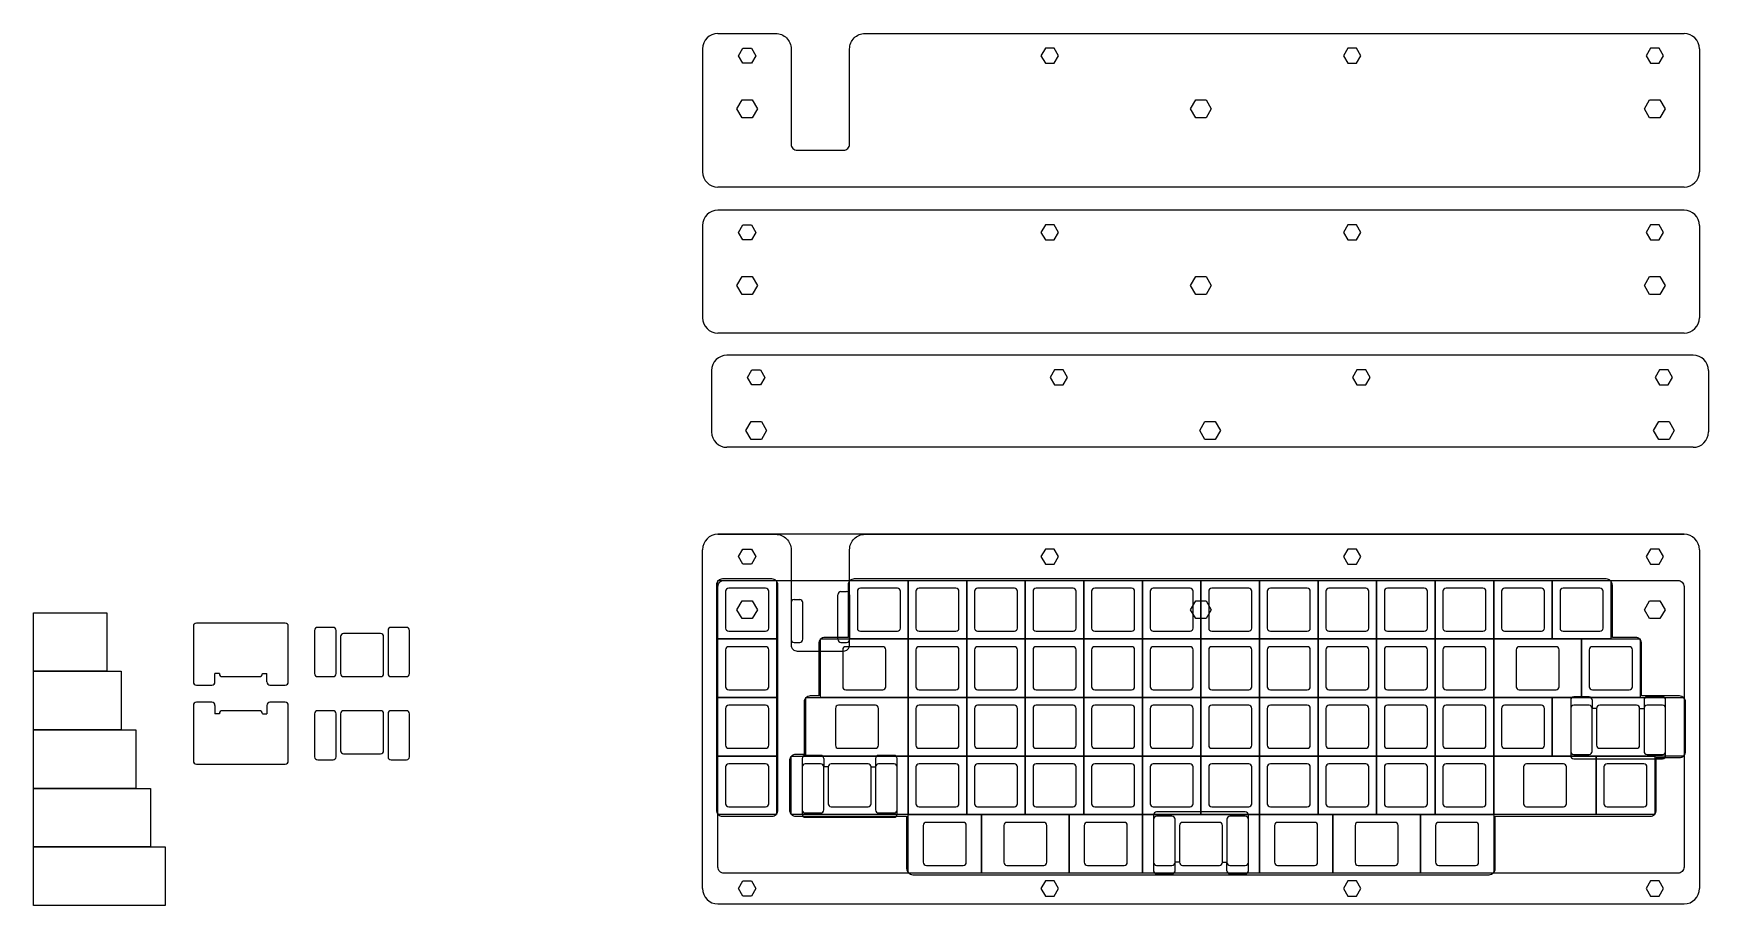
# Model space of a CAD drawing. Extents: x -214 to 331, y 4 to 287.
import ezdxf

# ---------------------------------------------------------------- set-up
doc = ezdxf.new("R2010")
doc.units = 0
doc.layers.get('0').update_dxf_attribs({"linetype": 'CONTINUOUS'})

msp = doc.modelspace()

# ---------------------------------------------------------------- linework, layer by layer
at = {"linetype": 'BYBLOCK'}
for p, q in [((3.342806, 282.435779), (3.342806, 242.435779)), ((327.667806, 282.435779), (327.667806, 242.435779)), ((322.667806, 237.435779), (8.342806, 237.435779)), ((322.667806, 229.952183), (8.342806, 229.952183)), ((3.342806, 224.952183), (3.342806, 194.952183)), ((327.667806, 224.952183), (327.667806, 194.952183)), ((322.667806, 189.952183), (8.342806, 189.952183)), ((325.631797, 182.777636), (11.306797, 182.777636)), ((6.306797, 177.777636), (6.306797, 157.777636)), ((330.631797, 177.777636), (330.631797, 157.777636)), ((325.631797, 152.777636), (11.306797, 152.777636)), ((322.667806, 124.467031), (8.342806, 124.467031)), ((3.342806, 9.217031), (3.342806, 119.467031)), ((327.667806, 119.467031), (327.667806, 9.217031)), ((47.395306, 90.304531), (47.395306, 104.814531)), ((48.395306, 105.814531), (50.205306, 105.814531)), ((51.205306, 104.814531), (51.205306, 90.304531)), ((32.155306, 102.274531), (32.155306, 90.304531)), ((33.155306, 103.274531), (34.965306, 103.274531)), ((35.965306, 90.304531), (35.965306, 102.274531)), ((33.155306, 89.304531), (34.965306, 89.304531)), ((48.395306, 89.304531), (50.205306, 89.304531)), ((-153.847454, 79.176981), (-155.285454, 79.176981)), ((-155.285454, 76.426981), (-155.285454, 79.176981)), ((-139.847454, 79.176981), (-138.409454, 79.176981)), ((-138.409454, 76.426981), (-138.409454, 79.176981)), ((-155.285454, 68.821296), (-155.285454, 66.071296)), ((-153.847454, 66.071296), (-155.285454, 66.071296)), ((-139.847454, 66.071296), (-138.409454, 66.071296)), ((-138.409454, 68.821296), (-138.409454, 66.071296)), ((292.798556, 70.592031), (292.798556, 67.842031)), ((294.236556, 67.842031), (292.798556, 67.842031)), ((308.236556, 67.842031), (309.674556, 67.842031)), ((309.674556, 70.592031), (309.674556, 67.842031)), ((42.767306, 51.542031), (42.767306, 48.792031)), ((59.643306, 51.542031), (59.643306, 48.792031)), ((44.205306, 48.792031), (42.767306, 48.792031)), ((58.205306, 48.792031), (59.643306, 48.792031)), ((158.505306, 17.742031), (157.067306, 17.742031)), ((157.067306, 14.992031), (157.067306, 17.742031)), ((172.505306, 17.742031), (173.943306, 17.742031)), ((173.943306, 14.992031), (173.943306, 17.742031)), ((8.342806, 4.217031), (322.667806, 4.217031))]:
    msp.add_line(p, q, dxfattribs=at)
for p, q in [((10.867806, 105.942031), (10.867806, 93.942031)), ((23.867806, 106.942031), (11.867806, 106.942031)), ((24.867806, 93.942031), (24.867806, 105.942031)), ((53.730306, 105.942031), (53.730306, 93.942031)), ((66.730306, 106.942031), (54.730306, 106.942031)), ((67.730306, 93.942031), (67.730306, 105.942031)), ((72.780306, 105.942031), (72.780306, 93.942031)), ((85.780306, 106.942031), (73.780306, 106.942031)), ((86.780306, 93.942031), (86.780306, 105.942031)), ((91.830306, 105.942031), (91.830306, 93.942031)), ((104.830306, 106.942031), (92.830306, 106.942031)), ((105.830306, 93.942031), (105.830306, 105.942031)), ((110.880306, 105.942031), (110.880306, 93.942031)), ((123.880306, 106.942031), (111.880306, 106.942031)), ((124.880306, 93.942031), (124.880306, 105.942031)), ((129.930306, 105.942031), (129.930306, 93.942031)), ((142.930306, 106.942031), (130.930306, 106.942031)), ((143.930306, 93.942031), (143.930306, 105.942031)), ((148.980306, 105.942031), (148.980306, 93.942031)), ((161.980306, 106.942031), (149.980306, 106.942031)), ((162.980306, 93.942031), (162.980306, 105.942031)), ((168.030306, 105.942031), (168.030306, 93.942031)), ((181.030306, 106.942031), (169.030306, 106.942031)), ((182.030306, 93.942031), (182.030306, 105.942031)), ((187.080306, 105.942031), (187.080306, 93.942031)), ((200.080306, 106.942031), (188.080306, 106.942031)), ((201.080306, 93.942031), (201.080306, 105.942031)), ((206.130306, 105.942031), (206.130306, 93.942031)), ((219.130306, 106.942031), (207.130306, 106.942031)), ((220.130306, 93.942031), (220.130306, 105.942031)), ((225.180306, 105.942031), (225.180306, 93.942031)), ((238.180306, 106.942031), (226.180306, 106.942031)), ((239.180306, 93.942031), (239.180306, 105.942031)), ((244.230306, 105.942031), (244.230306, 93.942031)), ((257.230306, 106.942031), (245.230306, 106.942031)), ((258.230306, 93.942031), (258.230306, 105.942031)), ((263.280306, 105.942031), (263.280306, 93.942031)), ((276.280306, 106.942031), (264.280306, 106.942031)), ((277.280306, 93.942031), (277.280306, 105.942031)), ((282.330306, 105.942031), (282.330306, 93.942031)), ((295.330306, 106.942031), (283.330306, 106.942031)), ((296.330306, 93.942031), (296.330306, 105.942031)), ((-162.285454, 94.576981), (-162.285454, 76.426981)), ((-157.785454, 95.576981), (-161.285454, 95.576981)), ((-156.285454, 95.576981), (-157.785454, 95.576981)), ((-137.409454, 95.576981), (-156.285454, 95.576981)), ((-135.909454, 95.576981), (-137.409454, 95.576981)), ((-132.409454, 95.576981), (-135.909454, 95.576981)), ((-131.409454, 76.426981), (-131.409454, 94.576981)), ((11.867806, 92.942031), (23.867806, 92.942031)), ((54.730306, 92.942031), (66.730306, 92.942031)), ((73.780306, 92.942031), (85.780306, 92.942031)), ((92.830306, 92.942031), (104.830306, 92.942031)), ((111.880306, 92.942031), (123.880306, 92.942031)), ((130.930306, 92.942031), (142.930306, 92.942031)), ((149.980306, 92.942031), (161.980306, 92.942031)), ((169.030306, 92.942031), (181.030306, 92.942031)), ((188.080306, 92.942031), (200.080306, 92.942031)), ((207.130306, 92.942031), (219.130306, 92.942031)), ((226.180306, 92.942031), (238.180306, 92.942031)), ((245.230306, 92.942031), (257.230306, 92.942031)), ((264.280306, 92.942031), (276.280306, 92.942031)), ((283.330306, 92.942031), (295.330306, 92.942031)), ((23.867806, 87.892031), (11.867806, 87.892031)), ((61.967806, 87.892031), (49.967806, 87.892031)), ((85.780306, 87.892031), (73.780306, 87.892031)), ((104.830306, 87.892031), (92.830306, 87.892031)), ((123.880306, 87.892031), (111.880306, 87.892031)), ((142.930306, 87.892031), (130.930306, 87.892031)), ((161.980306, 87.892031), (149.980306, 87.892031)), ((181.030306, 87.892031), (169.030306, 87.892031)), ((200.080306, 87.892031), (188.080306, 87.892031)), ((219.130306, 87.892031), (207.130306, 87.892031)), ((238.180306, 87.892031), (226.180306, 87.892031)), ((257.230306, 87.892031), (245.230306, 87.892031)), ((281.042806, 87.892031), (269.042806, 87.892031)), ((304.855306, 87.892031), (292.855306, 87.892031)), ((10.867806, 86.892031), (10.867806, 74.892031)), ((24.867806, 74.892031), (24.867806, 86.892031)), ((48.967806, 86.892031), (48.967806, 74.892031)), ((62.967806, 74.892031), (62.967806, 86.892031)), ((72.780306, 86.892031), (72.780306, 74.892031)), ((86.780306, 74.892031), (86.780306, 86.892031)), ((91.830306, 86.892031), (91.830306, 74.892031)), ((105.830306, 74.892031), (105.830306, 86.892031)), ((110.880306, 86.892031), (110.880306, 74.892031)), ((124.880306, 74.892031), (124.880306, 86.892031)), ((129.930306, 86.892031), (129.930306, 74.892031)), ((143.930306, 74.892031), (143.930306, 86.892031)), ((148.980306, 86.892031), (148.980306, 74.892031)), ((162.980306, 74.892031), (162.980306, 86.892031)), ((168.030306, 86.892031), (168.030306, 74.892031)), ((182.030306, 74.892031), (182.030306, 86.892031)), ((187.080306, 86.892031), (187.080306, 74.892031)), ((201.080306, 74.892031), (201.080306, 86.892031)), ((206.130306, 86.892031), (206.130306, 74.892031)), ((220.130306, 74.892031), (220.130306, 86.892031)), ((225.180306, 86.892031), (225.180306, 74.892031)), ((239.180306, 74.892031), (239.180306, 86.892031)), ((244.230306, 86.892031), (244.230306, 74.892031)), ((258.230306, 74.892031), (258.230306, 86.892031)), ((268.042806, 86.892031), (268.042806, 74.892031)), ((282.042806, 74.892031), (282.042806, 86.892031)), ((291.855306, 86.892031), (291.855306, 74.892031)), ((305.855306, 74.892031), (305.855306, 86.892031)), ((-152.847454, 78.176981), (-140.847454, 78.176981)), ((-161.285454, 75.426981), (-156.285454, 75.426981)), ((-137.409454, 75.426981), (-132.409454, 75.426981)), ((11.867806, 73.892031), (23.867806, 73.892031)), ((49.967806, 73.892031), (61.967806, 73.892031)), ((73.780306, 73.892031), (85.780306, 73.892031)), ((92.830306, 73.892031), (104.830306, 73.892031)), ((111.880306, 73.892031), (123.880306, 73.892031)), ((130.930306, 73.892031), (142.930306, 73.892031)), ((149.980306, 73.892031), (161.980306, 73.892031)), ((169.030306, 73.892031), (181.030306, 73.892031)), ((188.080306, 73.892031), (200.080306, 73.892031)), ((207.130306, 73.892031), (219.130306, 73.892031)), ((226.180306, 73.892031), (238.180306, 73.892031)), ((245.230306, 73.892031), (257.230306, 73.892031)), ((269.042806, 73.892031), (281.042806, 73.892031)), ((291.798556, 71.592031), (286.798556, 71.592031)), ((292.855306, 73.892031), (304.855306, 73.892031)), ((315.674556, 71.592031), (310.674556, 71.592031)), ((-162.285454, 68.821296), (-162.285454, 50.671296)), ((-156.285454, 69.821296), (-161.285454, 69.821296)), ((-140.847454, 67.071296), (-152.847454, 67.071296)), ((-132.409454, 69.821296), (-137.409454, 69.821296)), ((-131.409454, 50.671296), (-131.409454, 68.821296)), ((10.867806, 67.842031), (10.867806, 55.842031)), ((23.867806, 68.842031), (11.867806, 68.842031)), ((24.867806, 55.842031), (24.867806, 67.842031)), ((46.586556, 67.842031), (46.586556, 55.842031)), ((59.586556, 68.842031), (47.586556, 68.842031)), ((60.586556, 55.842031), (60.586556, 67.842031)), ((72.780306, 67.842031), (72.780306, 55.842031)), ((85.780306, 68.842031), (73.780306, 68.842031)), ((86.780306, 55.842031), (86.780306, 67.842031)), ((91.830306, 67.842031), (91.830306, 55.842031)), ((104.830306, 68.842031), (92.830306, 68.842031)), ((105.830306, 55.842031), (105.830306, 67.842031)), ((110.880306, 67.842031), (110.880306, 55.842031)), ((123.880306, 68.842031), (111.880306, 68.842031)), ((124.880306, 55.842031), (124.880306, 67.842031)), ((129.930306, 67.842031), (129.930306, 55.842031)), ((142.930306, 68.842031), (130.930306, 68.842031)), ((143.930306, 55.842031), (143.930306, 67.842031)), ((148.980306, 67.842031), (148.980306, 55.842031)), ((161.980306, 68.842031), (149.980306, 68.842031)), ((162.980306, 55.842031), (162.980306, 67.842031)), ((168.030306, 67.842031), (168.030306, 55.842031)), ((181.030306, 68.842031), (169.030306, 68.842031)), ((182.030306, 55.842031), (182.030306, 67.842031)), ((187.080306, 67.842031), (187.080306, 55.842031)), ((200.080306, 68.842031), (188.080306, 68.842031)), ((201.080306, 55.842031), (201.080306, 67.842031)), ((206.130306, 67.842031), (206.130306, 55.842031)), ((219.130306, 68.842031), (207.130306, 68.842031)), ((220.130306, 55.842031), (220.130306, 67.842031)), ((225.180306, 67.842031), (225.180306, 55.842031)), ((238.180306, 68.842031), (226.180306, 68.842031)), ((239.180306, 55.842031), (239.180306, 67.842031)), ((244.230306, 67.842031), (244.230306, 55.842031)), ((257.230306, 68.842031), (245.230306, 68.842031)), ((258.230306, 55.842031), (258.230306, 67.842031)), ((263.280306, 67.842031), (263.280306, 55.842031)), ((276.280306, 68.842031), (264.280306, 68.842031)), ((277.280306, 55.842031), (277.280306, 67.842031)), ((285.798556, 70.592031), (285.798556, 52.442031)), ((307.236556, 68.842031), (295.236556, 68.842031)), ((316.674556, 52.442031), (316.674556, 70.592031)), ((11.867806, 54.842031), (23.867806, 54.842031)), ((47.586556, 54.842031), (59.586556, 54.842031)), ((73.780306, 54.842031), (85.780306, 54.842031)), ((92.830306, 54.842031), (104.830306, 54.842031)), ((111.880306, 54.842031), (123.880306, 54.842031)), ((130.930306, 54.842031), (142.930306, 54.842031)), ((149.980306, 54.842031), (161.980306, 54.842031)), ((169.030306, 54.842031), (181.030306, 54.842031)), ((188.080306, 54.842031), (200.080306, 54.842031)), ((207.130306, 54.842031), (219.130306, 54.842031)), ((226.180306, 54.842031), (238.180306, 54.842031)), ((245.230306, 54.842031), (257.230306, 54.842031)), ((264.280306, 54.842031), (276.280306, 54.842031)), ((-161.285454, 49.671296), (-157.785454, 49.671296)), ((-157.785454, 49.671296), (-156.285454, 49.671296)), ((-156.285454, 49.671296), (-137.409454, 49.671296)), ((-137.409454, 49.671296), (-135.909454, 49.671296)), ((-135.909454, 49.671296), (-132.409454, 49.671296)), ((23.867806, 49.792031), (11.867806, 49.792031)), ((35.767306, 51.542031), (35.767306, 33.392031)), ((41.767306, 52.542031), (36.767306, 52.542031)), ((57.205306, 49.792031), (45.205306, 49.792031)), ((65.643306, 52.542031), (60.643306, 52.542031)), ((66.643306, 33.392031), (66.643306, 51.542031)), ((85.780306, 49.792031), (73.780306, 49.792031)), ((104.830306, 49.792031), (92.830306, 49.792031)), ((123.880306, 49.792031), (111.880306, 49.792031)), ((142.930306, 49.792031), (130.930306, 49.792031)), ((161.980306, 49.792031), (149.980306, 49.792031)), ((181.030306, 49.792031), (169.030306, 49.792031)), ((200.080306, 49.792031), (188.080306, 49.792031)), ((219.130306, 49.792031), (207.130306, 49.792031)), ((238.180306, 49.792031), (226.180306, 49.792031)), ((257.230306, 49.792031), (245.230306, 49.792031)), ((283.424056, 49.792031), (271.424056, 49.792031)), ((286.798556, 51.442031), (290.298556, 51.442031)), ((290.298556, 51.442031), (291.798556, 51.442031)), ((291.798556, 51.442031), (310.674556, 51.442031)), ((309.617806, 49.792031), (297.617806, 49.792031)), ((310.674556, 51.442031), (312.174556, 51.442031)), ((312.174556, 51.442031), (315.674556, 51.442031)), ((10.867806, 48.792031), (10.867806, 36.792031)), ((24.867806, 36.792031), (24.867806, 48.792031)), ((72.780306, 48.792031), (72.780306, 36.792031)), ((86.780306, 36.792031), (86.780306, 48.792031)), ((91.830306, 48.792031), (91.830306, 36.792031)), ((105.830306, 36.792031), (105.830306, 48.792031)), ((110.880306, 48.792031), (110.880306, 36.792031)), ((124.880306, 36.792031), (124.880306, 48.792031)), ((129.930306, 48.792031), (129.930306, 36.792031)), ((143.930306, 36.792031), (143.930306, 48.792031)), ((148.980306, 48.792031), (148.980306, 36.792031)), ((162.980306, 36.792031), (162.980306, 48.792031)), ((168.030306, 48.792031), (168.030306, 36.792031)), ((182.030306, 36.792031), (182.030306, 48.792031)), ((187.080306, 48.792031), (187.080306, 36.792031)), ((201.080306, 36.792031), (201.080306, 48.792031)), ((206.130306, 48.792031), (206.130306, 36.792031)), ((220.130306, 36.792031), (220.130306, 48.792031)), ((225.180306, 48.792031), (225.180306, 36.792031)), ((239.180306, 36.792031), (239.180306, 48.792031)), ((244.230306, 48.792031), (244.230306, 36.792031)), ((258.230306, 36.792031), (258.230306, 48.792031)), ((270.424056, 48.792031), (270.424056, 36.792031)), ((284.424056, 36.792031), (284.424056, 48.792031)), ((296.617806, 48.792031), (296.617806, 36.792031)), ((310.617806, 36.792031), (310.617806, 48.792031)), ((11.867806, 35.792031), (23.867806, 35.792031)), ((73.780306, 35.792031), (85.780306, 35.792031)), ((92.830306, 35.792031), (104.830306, 35.792031)), ((111.880306, 35.792031), (123.880306, 35.792031)), ((130.930306, 35.792031), (142.930306, 35.792031)), ((149.980306, 35.792031), (161.980306, 35.792031)), ((150.067306, 33.142031), (150.067306, 14.992031)), ((154.567306, 34.142031), (151.067306, 34.142031)), ((156.067306, 34.142031), (154.567306, 34.142031)), ((174.943306, 34.142031), (156.067306, 34.142031)), ((169.030306, 35.792031), (181.030306, 35.792031)), ((176.443306, 34.142031), (174.943306, 34.142031)), ((179.943306, 34.142031), (176.443306, 34.142031)), ((180.943306, 14.992031), (180.943306, 33.142031)), ((188.080306, 35.792031), (200.080306, 35.792031)), ((207.130306, 35.792031), (219.130306, 35.792031)), ((226.180306, 35.792031), (238.180306, 35.792031)), ((245.230306, 35.792031), (257.230306, 35.792031)), ((271.424056, 35.792031), (283.424056, 35.792031)), ((297.617806, 35.792031), (309.617806, 35.792031)), ((36.767306, 32.392031), (40.267306, 32.392031)), ((40.267306, 32.392031), (41.767306, 32.392031)), ((41.767306, 32.392031), (60.643306, 32.392031)), ((60.643306, 32.392031), (62.143306, 32.392031)), ((62.143306, 32.392031), (65.643306, 32.392031)), ((75.161556, 29.742031), (75.161556, 17.742031)), ((88.161556, 30.742031), (76.161556, 30.742031)), ((89.161556, 17.742031), (89.161556, 29.742031)), ((101.355306, 29.742031), (101.355306, 17.742031)), ((114.355306, 30.742031), (102.355306, 30.742031)), ((115.355306, 17.742031), (115.355306, 29.742031)), ((127.549056, 29.742031), (127.549056, 17.742031)), ((140.549056, 30.742031), (128.549056, 30.742031)), ((141.549056, 17.742031), (141.549056, 29.742031)), ((189.461556, 29.742031), (189.461556, 17.742031)), ((202.461556, 30.742031), (190.461556, 30.742031)), ((203.461556, 17.742031), (203.461556, 29.742031)), ((215.655306, 29.742031), (215.655306, 17.742031)), ((228.655306, 30.742031), (216.655306, 30.742031)), ((229.655306, 17.742031), (229.655306, 29.742031)), ((241.849056, 29.742031), (241.849056, 17.742031)), ((254.849056, 30.742031), (242.849056, 30.742031)), ((255.849056, 17.742031), (255.849056, 29.742031)), ((76.161556, 16.742031), (88.161556, 16.742031)), ((102.355306, 16.742031), (114.355306, 16.742031)), ((128.549056, 16.742031), (140.549056, 16.742031)), ((159.505306, 16.742031), (171.505306, 16.742031)), ((190.461556, 16.742031), (202.461556, 16.742031)), ((216.655306, 16.742031), (228.655306, 16.742031)), ((242.849056, 16.742031), (254.849056, 16.742031)), ((151.067306, 13.992031), (156.067306, 13.992031)), ((174.943306, 13.992031), (179.943306, 13.992031))]:
    msp.add_line(p, q)
at = {"color": 2}
for p, q in [((-122.844689, 93.176981), (-122.844689, 79.176981)), ((-116.844689, 94.176981), (-121.844689, 94.176981)), ((-115.844689, 79.176981), (-115.844689, 93.176981)), ((-98.968689, 93.176981), (-98.968689, 79.176981)), ((-92.968689, 94.176981), (-97.968689, 94.176981)), ((-91.968689, 79.176981), (-91.968689, 93.176981)), ((-114.406689, 91.176981), (-114.406689, 79.176981)), ((-101.406689, 92.176981), (-113.406689, 92.176981)), ((-100.406689, 79.176981), (-100.406689, 91.176981)), ((-121.844689, 78.176981), (-116.844689, 78.176981)), ((-113.406689, 78.176981), (-101.406689, 78.176981)), ((-97.968689, 78.176981), (-92.968689, 78.176981)), ((-122.844689, 66.071296), (-122.844689, 52.071296)), ((-116.844689, 67.071296), (-121.844689, 67.071296)), ((-115.844689, 52.071296), (-115.844689, 66.071296)), ((-114.406689, 66.071296), (-114.406689, 54.071296)), ((-101.406689, 67.071296), (-113.406689, 67.071296)), ((-100.406689, 54.071296), (-100.406689, 66.071296)), ((-98.968689, 66.071296), (-98.968689, 52.071296)), ((-92.968689, 67.071296), (-97.968689, 67.071296)), ((-91.968689, 52.071296), (-91.968689, 66.071296)), ((285.798556, 67.842031), (285.798556, 53.842031)), ((291.798556, 68.842031), (286.798556, 68.842031)), ((292.798556, 53.842031), (292.798556, 67.842031)), ((294.236556, 67.842031), (294.236556, 55.842031)), ((307.236556, 68.842031), (295.236556, 68.842031)), ((308.236556, 55.842031), (308.236556, 67.842031)), ((309.674556, 67.842031), (309.674556, 53.842031)), ((315.674556, 68.842031), (310.674556, 68.842031)), ((316.674556, 53.842031), (316.674556, 67.842031)), ((295.236556, 54.842031), (307.236556, 54.842031)), ((-121.844689, 51.071296), (-116.844689, 51.071296)), ((-113.406689, 53.071296), (-101.406689, 53.071296)), ((-97.968689, 51.071296), (-92.968689, 51.071296)), ((41.767306, 49.792031), (36.767306, 49.792031)), ((57.205306, 49.792031), (45.205306, 49.792031)), ((65.643306, 49.792031), (60.643306, 49.792031)), ((286.798556, 52.842031), (291.798556, 52.842031)), ((310.674556, 52.842031), (315.674556, 52.842031)), ((35.767306, 48.792031), (35.767306, 34.792031)), ((42.767306, 34.792031), (42.767306, 48.792031)), ((44.205306, 48.792031), (44.205306, 36.792031)), ((58.205306, 36.792031), (58.205306, 48.792031)), ((59.643306, 48.792031), (59.643306, 34.792031)), ((66.643306, 34.792031), (66.643306, 48.792031)), ((36.767306, 33.792031), (41.767306, 33.792031)), ((45.205306, 35.792031), (57.205306, 35.792031)), ((60.643306, 33.792031), (65.643306, 33.792031)), ((156.067306, 32.742031), (151.067306, 32.742031)), ((179.943306, 32.742031), (174.943306, 32.742031)), ((150.067306, 31.742031), (150.067306, 17.742031)), ((157.067306, 17.742031), (157.067306, 31.742031)), ((158.505306, 29.742031), (158.505306, 17.742031)), ((171.505306, 30.742031), (159.505306, 30.742031)), ((172.505306, 17.742031), (172.505306, 29.742031)), ((173.943306, 31.742031), (173.943306, 17.742031)), ((180.943306, 17.742031), (180.943306, 31.742031)), ((151.067306, 16.742031), (156.067306, 16.742031)), ((159.505306, 16.742031), (171.505306, 16.742031)), ((174.943306, 16.742031), (179.943306, 16.742031))]:
    msp.add_line(p, q, dxfattribs=at)
at = {"linetype": 'BYBLOCK'}
for points in [[(8.342806, 287.435779), (27.155306, 287.435779, -0.414214), (32.155306, 282.435779), (32.155306, 251.435779, 0.414214), (34.155306, 249.435779), (49.205306, 249.435779, 0.414214), (51.205306, 251.435779), (51.205306, 282.435779, -0.414214), (56.205306, 287.435779), (322.667806, 287.435779)], [(8.342806, 124.467031), (27.155306, 124.467031, -0.414214), (32.155306, 119.467031), (32.155306, 88.467031, 0.414214), (34.155306, 86.467031), (49.205306, 86.467031, 0.414214), (51.205306, 88.467031), (51.205306, 119.467031, -0.414214), (56.205306, 124.467031), (322.667806, 124.467031)]]:
    msp.add_lwpolyline(points, format="xyb", dxfattribs=at)
for points in [[(16.453298, 277.735779), (15.03879, 280.185779), (16.453298, 282.635779), (19.282314, 282.635779), (20.696822, 280.185779), (19.282314, 277.735779)], [(19.542806, 265.811964), (21.217806, 262.910779), (19.542806, 260.009594), (16.192806, 260.009594), (14.517806, 262.910779), (16.192806, 265.811964)], [(167.180306, 265.811964), (168.855306, 262.910779), (167.180306, 260.009594), (163.830306, 260.009594), (162.155306, 262.910779), (163.830306, 265.811964)], [(314.817806, 265.811964), (316.492806, 262.910779), (314.817806, 260.009594), (311.467806, 260.009594), (309.792806, 262.910779), (311.467806, 265.811964)], [(16.453298, 220.252183), (15.03879, 222.702183), (16.453298, 225.152183), (19.282314, 225.152183), (20.696822, 222.702183), (19.282314, 220.252183)], [(19.542806, 208.328368), (21.217806, 205.427183), (19.542806, 202.525998), (16.192806, 202.525998), (14.517806, 205.427183), (16.192806, 208.328368)], [(167.180306, 208.328368), (168.855306, 205.427183), (167.180306, 202.525998), (163.830306, 202.525998), (162.155306, 205.427183), (163.830306, 208.328368)], [(314.817806, 208.328368), (316.492806, 205.427183), (314.817806, 202.525998), (311.467806, 202.525998), (309.792806, 205.427183), (311.467806, 208.328368)], [(19.417289, 173.077636), (18.002781, 175.527636), (19.417289, 177.977636), (22.246305, 177.977636), (23.660813, 175.527636), (22.246305, 173.077636)], [(22.506797, 161.153821), (24.181797, 158.252636), (22.506797, 155.351451), (19.156797, 155.351451), (17.481797, 158.252636), (19.156797, 161.153821)], [(170.144297, 161.153821), (171.819297, 158.252636), (170.144297, 155.351451), (166.794297, 155.351451), (165.119297, 158.252636), (166.794297, 161.153821)], [(317.781797, 161.153821), (319.456797, 158.252636), (317.781797, 155.351451), (314.431797, 155.351451), (312.756797, 158.252636), (314.431797, 161.153821)], [(16.453298, 114.767031), (15.03879, 117.217031), (16.453298, 119.667031), (19.282314, 119.667031), (20.696822, 117.217031), (19.282314, 114.767031)], [(19.542806, 102.843216), (21.217806, 99.942031), (19.542806, 97.040846), (16.192806, 97.040846), (14.517806, 99.942031), (16.192806, 102.843216)], [(167.180306, 102.843216), (168.855306, 99.942031), (167.180306, 97.040846), (163.830306, 97.040846), (162.155306, 99.942031), (163.830306, 102.843216)], [(314.817806, 102.843216), (316.492806, 99.942031), (314.817806, 97.040846), (311.467806, 97.040846), (309.792806, 99.942031), (311.467806, 102.843216)], [(16.453298, 6.767031), (15.03879, 9.217031), (16.453298, 11.667031), (19.282314, 11.667031), (20.696822, 9.217031), (19.282314, 6.767031)]]:
    msp.add_lwpolyline(points, close=True)
at = {"color": 0}
for points in [[(117.707314, 277.735779), (119.121822, 280.185779), (117.707314, 282.635779), (114.878298, 282.635779), (113.46379, 280.185779), (114.878298, 277.735779)], [(216.132314, 277.735779), (217.546822, 280.185779), (216.132314, 282.635779), (213.303298, 282.635779), (211.88879, 280.185779), (213.303298, 277.735779)], [(314.557314, 277.735779), (315.971822, 280.185779), (314.557314, 282.635779), (311.728298, 282.635779), (310.31379, 280.185779), (311.728298, 277.735779)], [(117.707314, 220.252183), (119.121822, 222.702183), (117.707314, 225.152183), (114.878298, 225.152183), (113.46379, 222.702183), (114.878298, 220.252183)], [(216.132314, 220.252183), (217.546822, 222.702183), (216.132314, 225.152183), (213.303298, 225.152183), (211.88879, 222.702183), (213.303298, 220.252183)], [(314.557314, 220.252183), (315.971822, 222.702183), (314.557314, 225.152183), (311.728298, 225.152183), (310.31379, 222.702183), (311.728298, 220.252183)], [(120.671305, 173.077636), (122.085813, 175.527636), (120.671305, 177.977636), (117.842289, 177.977636), (116.427781, 175.527636), (117.842289, 173.077636)], [(219.096305, 173.077636), (220.510813, 175.527636), (219.096305, 177.977636), (216.267289, 177.977636), (214.852781, 175.527636), (216.267289, 173.077636)], [(317.521305, 173.077636), (318.935813, 175.527636), (317.521305, 177.977636), (314.692289, 177.977636), (313.277781, 175.527636), (314.692289, 173.077636)], [(117.707314, 114.767031), (119.121822, 117.217031), (117.707314, 119.667031), (114.878298, 119.667031), (113.46379, 117.217031), (114.878298, 114.767031)], [(216.132314, 114.767031), (217.546822, 117.217031), (216.132314, 119.667031), (213.303298, 119.667031), (211.88879, 117.217031), (213.303298, 114.767031)], [(314.557314, 114.767031), (315.971822, 117.217031), (314.557314, 119.667031), (311.728298, 119.667031), (310.31379, 117.217031), (311.728298, 114.767031)], [(117.707314, 6.767031), (119.121822, 9.217031), (117.707314, 11.667031), (114.878298, 11.667031), (113.46379, 9.217031), (114.878298, 6.767031)], [(216.132314, 6.767031), (217.546822, 9.217031), (216.132314, 11.667031), (213.303298, 11.667031), (211.88879, 9.217031), (213.303298, 6.767031)], [(314.557314, 6.767031), (315.971822, 9.217031), (314.557314, 11.667031), (311.728298, 11.667031), (310.31379, 9.217031), (311.728298, 6.767031)]]:
    msp.add_lwpolyline(points, close=True, dxfattribs=at)
at = {"color": 3, "linetype": 'BYBLOCK'}
for points in [[(25.892806, 109.967031), (9.842806, 109.967031, 0.414214), (7.842806, 107.967031), (7.842806, 34.767031, 0.414214), (9.842806, 32.767031), (25.892806, 32.767031, 0.414214), (27.892806, 34.767031), (27.892806, 107.967031, 0.414214)], [(261.255306, 15.717031), (261.255306, 32.767031), (311.642806, 32.767031, 0.414214), (313.642806, 34.767031), (313.642806, 51.817031), (321.167806, 51.817031, 0.414214), (323.167806, 53.817031), (323.167806, 69.867031, 0.414214), (321.167806, 71.867031), (308.880306, 71.867031), (308.880306, 88.917031, 0.414214), (306.880306, 90.917031), (299.355306, 90.917031), (299.355306, 107.967031, 0.414214), (297.355306, 109.967031), (52.705306, 109.967031, 0.414214), (50.705306, 107.967031), (50.705306, 90.917031), (43.180306, 90.917031, 0.414214), (41.180306, 88.917031), (41.180306, 71.867031), (38.417806, 71.867031, 0.414214), (36.417806, 69.867031), (36.417806, 52.817031), (33.655306, 52.817031, 0.414214), (31.655306, 50.817031), (31.655306, 34.767031, 0.414214), (33.655306, 32.767031), (69.755306, 32.767031), (69.755306, 15.717031, 0.414214), (71.755306, 13.717031), (259.255306, 13.717031, 0.414214)]]:
    msp.add_lwpolyline(points, format="xyb", close=True, dxfattribs=at)
at = {"color": 4}
for points in [[(8.342806, 109.467031), (27.392806, 109.467031), (27.392806, 90.417031), (8.342806, 90.417031)], [(51.205306, 109.467031), (70.255306, 109.467031), (70.255306, 90.417031), (51.205306, 90.417031)], [(70.255306, 109.467031), (89.305306, 109.467031), (89.305306, 90.417031), (70.255306, 90.417031)], [(89.305306, 109.467031), (108.355306, 109.467031), (108.355306, 90.417031), (89.305306, 90.417031)], [(108.355306, 109.467031), (127.405306, 109.467031), (127.405306, 90.417031), (108.355306, 90.417031)], [(127.405306, 109.467031), (146.455306, 109.467031), (146.455306, 90.417031), (127.405306, 90.417031)], [(146.455306, 109.467031), (165.505306, 109.467031), (165.505306, 90.417031), (146.455306, 90.417031)], [(165.505306, 109.467031), (184.555306, 109.467031), (184.555306, 90.417031), (165.505306, 90.417031)], [(184.555306, 109.467031), (203.605306, 109.467031), (203.605306, 90.417031), (184.555306, 90.417031)], [(203.605306, 109.467031), (222.655306, 109.467031), (222.655306, 90.417031), (203.605306, 90.417031)], [(222.655306, 109.467031), (241.705306, 109.467031), (241.705306, 90.417031), (222.655306, 90.417031)], [(241.705306, 109.467031), (260.755306, 109.467031), (260.755306, 90.417031), (241.705306, 90.417031)], [(260.755306, 109.467031), (279.805306, 109.467031), (279.805306, 90.417031), (260.755306, 90.417031)], [(279.805306, 109.467031), (298.855306, 109.467031), (298.855306, 90.417031), (279.805306, 90.417031)], [(8.342806, 90.417031), (27.392806, 90.417031), (27.392806, 71.367031), (8.342806, 71.367031)], [(70.255306, 90.417031), (89.305306, 90.417031), (89.305306, 71.367031), (70.255306, 71.367031)], [(89.305306, 90.417031), (108.355306, 90.417031), (108.355306, 71.367031), (89.305306, 71.367031)], [(108.355306, 90.417031), (127.405306, 90.417031), (127.405306, 71.367031), (108.355306, 71.367031)], [(127.405306, 90.417031), (146.455306, 90.417031), (146.455306, 71.367031), (127.405306, 71.367031)], [(146.455306, 90.417031), (165.505306, 90.417031), (165.505306, 71.367031), (146.455306, 71.367031)], [(165.505306, 90.417031), (184.555306, 90.417031), (184.555306, 71.367031), (165.505306, 71.367031)], [(184.555306, 90.417031), (203.605306, 90.417031), (203.605306, 71.367031), (184.555306, 71.367031)], [(203.605306, 90.417031), (222.655306, 90.417031), (222.655306, 71.367031), (203.605306, 71.367031)], [(222.655306, 90.417031), (241.705306, 90.417031), (241.705306, 71.367031), (222.655306, 71.367031)], [(241.705306, 90.417031), (260.755306, 90.417031), (260.755306, 71.367031), (241.705306, 71.367031)], [(289.330306, 90.417031), (308.380306, 90.417031), (308.380306, 71.367031), (289.330306, 71.367031)], [(8.342806, 71.367031), (27.392806, 71.367031), (27.392806, 52.317031), (8.342806, 52.317031)], [(70.255306, 71.367031), (89.305306, 71.367031), (89.305306, 52.317031), (70.255306, 52.317031)], [(89.305306, 71.367031), (108.355306, 71.367031), (108.355306, 52.317031), (89.305306, 52.317031)], [(108.355306, 71.367031), (127.405306, 71.367031), (127.405306, 52.317031), (108.355306, 52.317031)], [(127.405306, 71.367031), (146.455306, 71.367031), (146.455306, 52.317031), (127.405306, 52.317031)], [(146.455306, 71.367031), (165.505306, 71.367031), (165.505306, 52.317031), (146.455306, 52.317031)], [(165.505306, 71.367031), (184.555306, 71.367031), (184.555306, 52.317031), (165.505306, 52.317031)], [(184.555306, 71.367031), (203.605306, 71.367031), (203.605306, 52.317031), (184.555306, 52.317031)], [(203.605306, 71.367031), (222.655306, 71.367031), (222.655306, 52.317031), (203.605306, 52.317031)], [(222.655306, 71.367031), (241.705306, 71.367031), (241.705306, 52.317031), (222.655306, 52.317031)], [(241.705306, 71.367031), (260.755306, 71.367031), (260.755306, 52.317031), (241.705306, 52.317031)], [(260.755306, 71.367031), (279.805306, 71.367031), (279.805306, 52.317031), (260.755306, 52.317031)], [(8.342806, 52.317031), (27.392806, 52.317031), (27.392806, 33.267031), (8.342806, 33.267031)], [(70.255306, 52.317031), (89.305306, 52.317031), (89.305306, 33.267031), (70.255306, 33.267031)], [(89.305306, 52.317031), (108.355306, 52.317031), (108.355306, 33.267031), (89.305306, 33.267031)], [(108.355306, 52.317031), (127.405306, 52.317031), (127.405306, 33.267031), (108.355306, 33.267031)], [(127.405306, 52.317031), (146.455306, 52.317031), (146.455306, 33.267031), (127.405306, 33.267031)], [(146.455306, 52.317031), (165.505306, 52.317031), (165.505306, 33.267031), (146.455306, 33.267031)], [(165.505306, 52.317031), (184.555306, 52.317031), (184.555306, 33.267031), (165.505306, 33.267031)], [(184.555306, 52.317031), (203.605306, 52.317031), (203.605306, 33.267031), (184.555306, 33.267031)], [(203.605306, 52.317031), (222.655306, 52.317031), (222.655306, 33.267031), (203.605306, 33.267031)], [(222.655306, 52.317031), (241.705306, 52.317031), (241.705306, 33.267031), (222.655306, 33.267031)], [(241.705306, 52.317031), (260.755306, 52.317031), (260.755306, 33.267031), (241.705306, 33.267031)], [(294.092806, 52.317031), (313.142806, 52.317031), (313.142806, 33.267031), (294.092806, 33.267031)]]:
    msp.add_lwpolyline(points, close=True, dxfattribs=at)
at = {"linetype": 'BYBLOCK'}
msp.add_lwpolyline([(8.342806, 16.217031), (8.342806, 107.467031, -0.414214), (10.342806, 109.467031), (320.667806, 109.467031, -0.414214), (322.667806, 107.467031), (322.667806, 16.217031, -0.414214), (320.667806, 14.217031), (10.342806, 14.217031, -0.414214)], format="xyb", close=True, dxfattribs=at)
at = {"color": 4, "linetype": 'BYBLOCK'}
for points in [[(-214.315711, 98.938684), (-190.503211, 98.938684), (-190.503211, 79.888684), (-214.315711, 79.888684)], [(41.680306, 90.417031), (70.255306, 90.417031), (70.255306, 71.367031), (41.680306, 71.367031)], [(260.755306, 90.417031), (289.330306, 90.417031), (289.330306, 71.367031), (260.755306, 71.367031)], [(-214.315711, 79.888684), (-185.740711, 79.888684), (-185.740711, 60.838684), (-214.315711, 60.838684)], [(36.917806, 71.367031), (70.255306, 71.367031), (70.255306, 52.317031), (36.917806, 52.317031)], [(279.805306, 71.367031), (322.667806, 71.367031), (322.667806, 52.317031), (279.805306, 52.317031)], [(-214.315711, 60.838684), (-180.978211, 60.838684), (-180.978211, 41.788684), (-214.315711, 41.788684)], [(32.155306, 52.317031), (70.255306, 52.317031), (70.255306, 33.267031), (32.155306, 33.267031)], [(260.755306, 52.317031), (294.092806, 52.317031), (294.092806, 33.267031), (260.755306, 33.267031)], [(-214.315711, 41.788684), (-176.215711, 41.788684), (-176.215711, 22.738684), (-214.315711, 22.738684)], [(70.255306, 33.267031), (94.067806, 33.267031), (94.067806, 14.217031), (70.255306, 14.217031)], [(94.067806, 33.267031), (122.642806, 33.267031), (122.642806, 14.217031), (94.067806, 14.217031)], [(122.642806, 33.267031), (146.455306, 33.267031), (146.455306, 14.217031), (122.642806, 14.217031)], [(146.455306, 33.267031), (184.555306, 33.267031), (184.555306, 14.217031), (146.455306, 14.217031)], [(184.555306, 33.267031), (208.367806, 33.267031), (208.367806, 14.217031), (184.555306, 14.217031)], [(208.367806, 33.267031), (236.942806, 33.267031), (236.942806, 14.217031), (208.367806, 14.217031)], [(236.942806, 33.267031), (260.755306, 33.267031), (260.755306, 14.217031), (236.942806, 14.217031)], [(-214.315711, 22.738684), (-171.453211, 22.738684), (-171.453211, 3.688684), (-214.315711, 3.688684)]]:
    msp.add_lwpolyline(points, close=True, dxfattribs=at)
at = {"linetype": 'BYBLOCK'}
for centre, radius, start, end in [((8.342806, 282.435779), 5, 90, 180), ((322.667806, 282.435779), 5, 0, 90), ((8.342806, 242.435779), 5, 180, 270), ((322.667806, 242.435779), 5, 270, 0), ((8.342806, 224.952183), 5, 90, 180), ((322.667806, 224.952183), 5, 0, 90), ((8.342806, 194.952183), 5, 180, 270), ((322.667806, 194.952183), 5, 270, 0), ((11.306797, 177.777636), 5, 90, 180), ((325.631797, 177.777636), 5, 0, 90), ((11.306797, 157.777636), 5, 180, 270), ((325.631797, 157.777636), 5, 270, 0), ((8.342806, 119.467031), 5, 90, 180), ((322.667806, 119.467031), 5, 0, 90), ((48.395306, 104.814531), 1, 90, 180), ((50.205306, 104.814531), 1, 0, 90), ((33.155306, 102.274531), 1, 90, 180), ((34.965306, 102.274531), 1, 0, 90), ((33.155306, 90.304531), 1, 180, 270), ((34.965306, 90.304531), 1, 270, 0), ((48.395306, 90.304531), 1, 180, 270), ((50.205306, 90.304531), 1, 270, 0), ((8.342806, 9.217031), 5, 180, 270), ((322.667806, 9.217031), 5, 270, 0)]:
    msp.add_arc(centre, radius, start, end, dxfattribs=at)
for centre, start, end in [((11.867806, 105.942031), 90, 180), ((23.867806, 105.942031), 0, 90), ((54.730306, 105.942031), 90, 180), ((66.730306, 105.942031), 0, 90), ((73.780306, 105.942031), 90, 180), ((85.780306, 105.942031), 0, 90), ((92.830306, 105.942031), 90, 180), ((104.830306, 105.942031), 0, 90), ((111.880306, 105.942031), 90, 180), ((123.880306, 105.942031), 0, 90), ((130.930306, 105.942031), 90, 180), ((142.930306, 105.942031), 0, 90), ((149.980306, 105.942031), 90, 180), ((161.980306, 105.942031), 0, 90), ((169.030306, 105.942031), 90, 180), ((181.030306, 105.942031), 0, 90), ((188.080306, 105.942031), 90, 180), ((200.080306, 105.942031), 0, 90), ((207.130306, 105.942031), 90, 180), ((219.130306, 105.942031), 0, 90), ((226.180306, 105.942031), 90, 180), ((238.180306, 105.942031), 0, 90), ((245.230306, 105.942031), 90, 180), ((257.230306, 105.942031), 0, 90), ((264.280306, 105.942031), 90, 180), ((276.280306, 105.942031), 0, 90), ((283.330306, 105.942031), 90, 180), ((295.330306, 105.942031), 0, 90), ((-161.285454, 94.576981), 90, 180), ((-132.409454, 94.576981), 0, 90), ((11.867806, 93.942031), 180, 270), ((23.867806, 93.942031), 270, 0), ((54.730306, 93.942031), 180, 270), ((66.730306, 93.942031), 270, 0), ((73.780306, 93.942031), 180, 270), ((85.780306, 93.942031), 270, 0), ((92.830306, 93.942031), 180, 270), ((104.830306, 93.942031), 270, 0), ((111.880306, 93.942031), 180, 270), ((123.880306, 93.942031), 270, 0), ((130.930306, 93.942031), 180, 270), ((142.930306, 93.942031), 270, 0), ((149.980306, 93.942031), 180, 270), ((161.980306, 93.942031), 270, 0), ((169.030306, 93.942031), 180, 270), ((181.030306, 93.942031), 270, 0), ((188.080306, 93.942031), 180, 270), ((200.080306, 93.942031), 270, 0), ((207.130306, 93.942031), 180, 270), ((219.130306, 93.942031), 270, 0), ((226.180306, 93.942031), 180, 270), ((238.180306, 93.942031), 270, 0), ((245.230306, 93.942031), 180, 270), ((257.230306, 93.942031), 270, 0), ((264.280306, 93.942031), 180, 270), ((276.280306, 93.942031), 270, 0), ((283.330306, 93.942031), 180, 270), ((295.330306, 93.942031), 270, 0), ((11.867806, 86.892031), 90, 180), ((23.867806, 86.892031), 0, 90), ((49.967806, 86.892031), 90, 180), ((61.967806, 86.892031), 0, 90), ((73.780306, 86.892031), 90, 180), ((85.780306, 86.892031), 0, 90), ((92.830306, 86.892031), 90, 180), ((104.830306, 86.892031), 0, 90), ((111.880306, 86.892031), 90, 180), ((123.880306, 86.892031), 0, 90), ((130.930306, 86.892031), 90, 180), ((142.930306, 86.892031), 0, 90), ((149.980306, 86.892031), 90, 180), ((161.980306, 86.892031), 0, 90), ((169.030306, 86.892031), 90, 180), ((181.030306, 86.892031), 0, 90), ((188.080306, 86.892031), 90, 180), ((200.080306, 86.892031), 0, 90), ((207.130306, 86.892031), 90, 180), ((219.130306, 86.892031), 0, 90), ((226.180306, 86.892031), 90, 180), ((238.180306, 86.892031), 0, 90), ((245.230306, 86.892031), 90, 180), ((257.230306, 86.892031), 0, 90), ((269.042806, 86.892031), 90, 180), ((281.042806, 86.892031), 0, 90), ((292.855306, 86.892031), 90, 180), ((304.855306, 86.892031), 0, 90), ((-161.285454, 76.426981), 180, 270), ((-156.285454, 76.426981), 270, 0), ((-152.847454, 79.176981), 180, 270), ((-140.847454, 79.176981), 270, 0), ((-137.409454, 76.426981), 180, 270), ((-132.409454, 76.426981), 270, 0), ((11.867806, 74.892031), 180, 270), ((23.867806, 74.892031), 270, 0), ((49.967806, 74.892031), 180, 270), ((61.967806, 74.892031), 270, 0), ((73.780306, 74.892031), 180, 270), ((85.780306, 74.892031), 270, 0), ((92.830306, 74.892031), 180, 270), ((104.830306, 74.892031), 270, 0), ((111.880306, 74.892031), 180, 270), ((123.880306, 74.892031), 270, 0), ((130.930306, 74.892031), 180, 270), ((142.930306, 74.892031), 270, 0), ((149.980306, 74.892031), 180, 270), ((161.980306, 74.892031), 270, 0), ((169.030306, 74.892031), 180, 270), ((181.030306, 74.892031), 270, 0), ((188.080306, 74.892031), 180, 270), ((200.080306, 74.892031), 270, 0), ((207.130306, 74.892031), 180, 270), ((219.130306, 74.892031), 270, 0), ((226.180306, 74.892031), 180, 270), ((238.180306, 74.892031), 270, 0), ((245.230306, 74.892031), 180, 270), ((257.230306, 74.892031), 270, 0), ((269.042806, 74.892031), 180, 270), ((281.042806, 74.892031), 270, 0), ((286.798556, 70.592031), 90, 180), ((291.798556, 70.592031), 0, 90), ((292.855306, 74.892031), 180, 270), ((304.855306, 74.892031), 270, 0), ((310.674556, 70.592031), 90, 180), ((315.674556, 70.592031), 0, 90), ((-161.285454, 68.821296), 90, 180), ((-156.285454, 68.821296), 0, 90), ((-152.847454, 66.071296), 90, 180), ((-140.847454, 66.071296), 0, 90), ((-137.409454, 68.821296), 90, 180), ((-132.409454, 68.821296), 0, 90), ((11.867806, 67.842031), 90, 180), ((23.867806, 67.842031), 0, 90), ((47.586556, 67.842031), 90, 180), ((59.586556, 67.842031), 0, 90), ((73.780306, 67.842031), 90, 180), ((85.780306, 67.842031), 0, 90), ((92.830306, 67.842031), 90, 180), ((104.830306, 67.842031), 0, 90), ((111.880306, 67.842031), 90, 180), ((123.880306, 67.842031), 0, 90), ((130.930306, 67.842031), 90, 180), ((142.930306, 67.842031), 0, 90), ((149.980306, 67.842031), 90, 180), ((161.980306, 67.842031), 0, 90), ((169.030306, 67.842031), 90, 180), ((181.030306, 67.842031), 0, 90), ((188.080306, 67.842031), 90, 180), ((200.080306, 67.842031), 0, 90), ((207.130306, 67.842031), 90, 180), ((219.130306, 67.842031), 0, 90), ((226.180306, 67.842031), 90, 180), ((238.180306, 67.842031), 0, 90), ((245.230306, 67.842031), 90, 180), ((257.230306, 67.842031), 0, 90), ((264.280306, 67.842031), 90, 180), ((276.280306, 67.842031), 0, 90), ((295.236556, 67.842031), 90, 180), ((307.236556, 67.842031), 0, 90), ((11.867806, 55.842031), 180, 270), ((23.867806, 55.842031), 270, 0), ((47.586556, 55.842031), 180, 270), ((59.586556, 55.842031), 270, 0), ((73.780306, 55.842031), 180, 270), ((85.780306, 55.842031), 270, 0), ((92.830306, 55.842031), 180, 270), ((104.830306, 55.842031), 270, 0), ((111.880306, 55.842031), 180, 270), ((123.880306, 55.842031), 270, 0), ((130.930306, 55.842031), 180, 270), ((142.930306, 55.842031), 270, 0), ((149.980306, 55.842031), 180, 270), ((161.980306, 55.842031), 270, 0), ((169.030306, 55.842031), 180, 270), ((181.030306, 55.842031), 270, 0), ((188.080306, 55.842031), 180, 270), ((200.080306, 55.842031), 270, 0), ((207.130306, 55.842031), 180, 270), ((219.130306, 55.842031), 270, 0), ((226.180306, 55.842031), 180, 270), ((238.180306, 55.842031), 270, 0), ((245.230306, 55.842031), 180, 270), ((257.230306, 55.842031), 270, 0), ((264.280306, 55.842031), 180, 270), ((276.280306, 55.842031), 270, 0), ((-161.285454, 50.671296), 180, 270), ((-132.409454, 50.671296), 270, 0), ((11.867806, 48.792031), 90, 180), ((23.867806, 48.792031), 0, 90), ((36.767306, 51.542031), 90, 180), ((41.767306, 51.542031), 0, 90), ((45.205306, 48.792031), 90, 180), ((57.205306, 48.792031), 0, 90), ((60.643306, 51.542031), 90, 180), ((65.643306, 51.542031), 0, 90), ((73.780306, 48.792031), 90, 180), ((85.780306, 48.792031), 0, 90), ((92.830306, 48.792031), 90, 180), ((104.830306, 48.792031), 0, 90), ((111.880306, 48.792031), 90, 180), ((123.880306, 48.792031), 0, 90), ((130.930306, 48.792031), 90, 180), ((142.930306, 48.792031), 0, 90), ((149.980306, 48.792031), 90, 180), ((161.980306, 48.792031), 0, 90), ((169.030306, 48.792031), 90, 180), ((181.030306, 48.792031), 0, 90), ((188.080306, 48.792031), 90, 180), ((200.080306, 48.792031), 0, 90), ((207.130306, 48.792031), 90, 180), ((219.130306, 48.792031), 0, 90), ((226.180306, 48.792031), 90, 180), ((238.180306, 48.792031), 0, 90), ((245.230306, 48.792031), 90, 180), ((257.230306, 48.792031), 0, 90), ((271.424056, 48.792031), 90, 180), ((283.424056, 48.792031), 0, 90), ((286.798556, 52.442031), 180, 270), ((297.617806, 48.792031), 90, 180), ((309.617806, 48.792031), 0, 90), ((315.674556, 52.442031), 270, 0), ((11.867806, 36.792031), 180, 270), ((23.867806, 36.792031), 270, 0), ((36.767306, 33.392031), 180, 270), ((65.643306, 33.392031), 270, 0), ((73.780306, 36.792031), 180, 270), ((85.780306, 36.792031), 270, 0), ((92.830306, 36.792031), 180, 270), ((104.830306, 36.792031), 270, 0), ((111.880306, 36.792031), 180, 270), ((123.880306, 36.792031), 270, 0), ((130.930306, 36.792031), 180, 270), ((142.930306, 36.792031), 270, 0), ((149.980306, 36.792031), 180, 270), ((151.067306, 33.142031), 90, 180), ((161.980306, 36.792031), 270, 0), ((169.030306, 36.792031), 180, 270), ((179.943306, 33.142031), 0, 90), ((181.030306, 36.792031), 270, 0), ((188.080306, 36.792031), 180, 270), ((200.080306, 36.792031), 270, 0), ((207.130306, 36.792031), 180, 270), ((219.130306, 36.792031), 270, 0), ((226.180306, 36.792031), 180, 270), ((238.180306, 36.792031), 270, 0), ((245.230306, 36.792031), 180, 270), ((257.230306, 36.792031), 270, 0), ((271.424056, 36.792031), 180, 270), ((283.424056, 36.792031), 270, 0), ((297.617806, 36.792031), 180, 270), ((309.617806, 36.792031), 270, 0), ((76.161556, 29.742031), 90, 180), ((88.161556, 29.742031), 0, 90), ((102.355306, 29.742031), 90, 180), ((114.355306, 29.742031), 0, 90), ((128.549056, 29.742031), 90, 180), ((140.549056, 29.742031), 0, 90), ((190.461556, 29.742031), 90, 180), ((202.461556, 29.742031), 0, 90), ((216.655306, 29.742031), 90, 180), ((228.655306, 29.742031), 0, 90), ((242.849056, 29.742031), 90, 180), ((254.849056, 29.742031), 0, 90), ((76.161556, 17.742031), 180, 270), ((88.161556, 17.742031), 270, 0), ((102.355306, 17.742031), 180, 270), ((114.355306, 17.742031), 270, 0), ((128.549056, 17.742031), 180, 270), ((140.549056, 17.742031), 270, 0), ((159.505306, 17.742031), 180, 270), ((171.505306, 17.742031), 270, 0), ((190.461556, 17.742031), 180, 270), ((202.461556, 17.742031), 270, 0), ((216.655306, 17.742031), 180, 270), ((228.655306, 17.742031), 270, 0), ((242.849056, 17.742031), 180, 270), ((254.849056, 17.742031), 270, 0), ((151.067306, 14.992031), 180, 270), ((156.067306, 14.992031), 270, 0), ((174.943306, 14.992031), 180, 270), ((179.943306, 14.992031), 270, 0)]:
    msp.add_arc(centre, 1, start, end)
at = {"color": 2}
for centre, start, end in [((-121.844689, 93.176981), 90, 180), ((-116.844689, 93.176981), 0, 90), ((-97.968689, 93.176981), 90, 180), ((-92.968689, 93.176981), 0, 90), ((-113.406689, 91.176981), 90, 180), ((-101.406689, 91.176981), 0, 90), ((-121.844689, 79.176981), 180, 270), ((-116.844689, 79.176981), 270, 0), ((-113.406689, 79.176981), 180, 270), ((-101.406689, 79.176981), 270, 0), ((-97.968689, 79.176981), 180, 270), ((-92.968689, 79.176981), 270, 0), ((-121.844689, 66.071296), 90, 180), ((-116.844689, 66.071296), 0, 90), ((-113.406689, 66.071296), 90, 180), ((-101.406689, 66.071296), 0, 90), ((-97.968689, 66.071296), 90, 180), ((-92.968689, 66.071296), 0, 90), ((286.798556, 67.842031), 90, 180), ((291.798556, 67.842031), 0, 90), ((295.236556, 67.842031), 90, 180), ((307.236556, 67.842031), 0, 90), ((310.674556, 67.842031), 90, 180), ((315.674556, 67.842031), 0, 90), ((295.236556, 55.842031), 180, 270), ((307.236556, 55.842031), 270, 0), ((-121.844689, 52.071296), 180, 270), ((-116.844689, 52.071296), 270, 0), ((-113.406689, 54.071296), 180, 270), ((-101.406689, 54.071296), 270, 0), ((-97.968689, 52.071296), 180, 270), ((-92.968689, 52.071296), 270, 0), ((36.767306, 48.792031), 90, 180), ((41.767306, 48.792031), 0, 90), ((45.205306, 48.792031), 90, 180), ((57.205306, 48.792031), 0, 90), ((60.643306, 48.792031), 90, 180), ((65.643306, 48.792031), 0, 90), ((286.798556, 53.842031), 180, 270), ((291.798556, 53.842031), 270, 0), ((310.674556, 53.842031), 180, 270), ((315.674556, 53.842031), 270, 0), ((36.767306, 34.792031), 180, 270), ((41.767306, 34.792031), 270, 0), ((45.205306, 36.792031), 180, 270), ((57.205306, 36.792031), 270, 0), ((60.643306, 34.792031), 180, 270), ((65.643306, 34.792031), 270, 0), ((151.067306, 31.742031), 90, 180), ((156.067306, 31.742031), 0, 90), ((174.943306, 31.742031), 90, 180), ((179.943306, 31.742031), 0, 90), ((159.505306, 29.742031), 90, 180), ((171.505306, 29.742031), 0, 90), ((151.067306, 17.742031), 180, 270), ((156.067306, 17.742031), 270, 0), ((159.505306, 17.742031), 180, 270), ((171.505306, 17.742031), 270, 0), ((174.943306, 17.742031), 180, 270), ((179.943306, 17.742031), 270, 0)]:
    msp.add_arc(centre, 1, start, end, dxfattribs=at)

doc.saveas('drawing.dxf')
